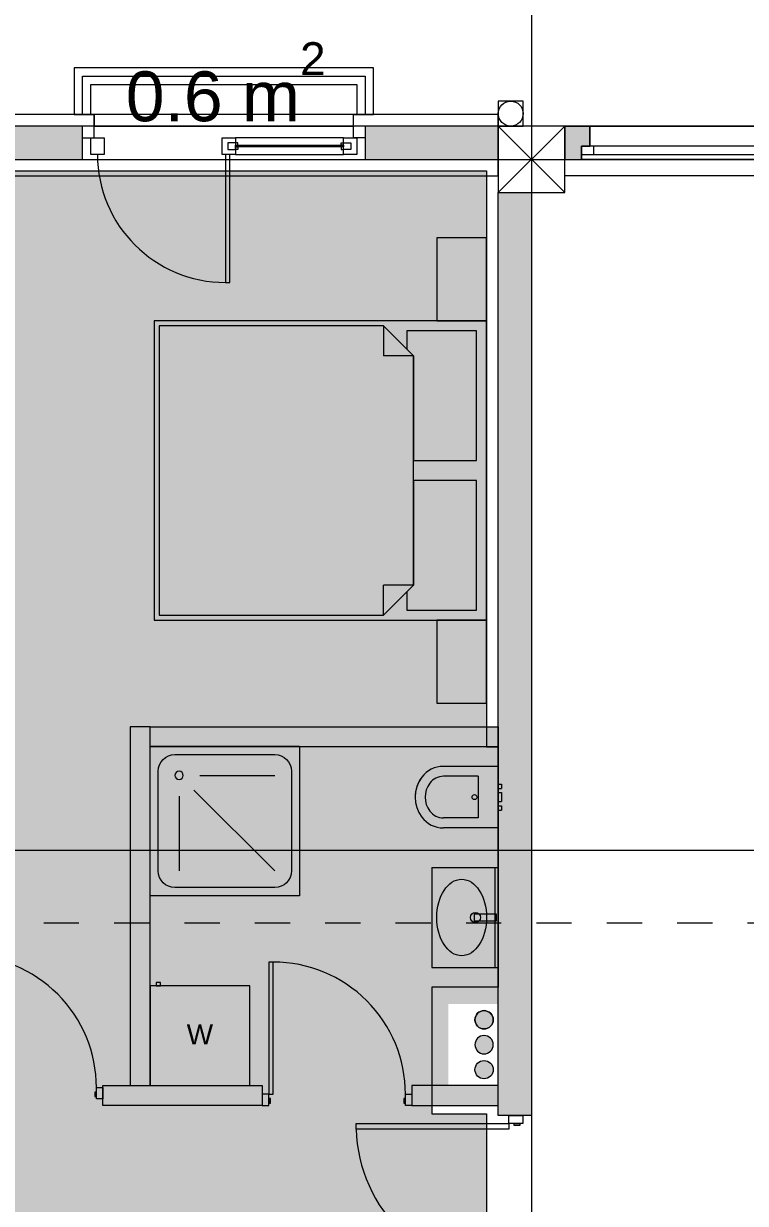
# Model space of a CAD drawing. Header units: millimetres. Extents: x 475159934 to 476245151, y 4620917055 to 4621447368.
# Drawn here: x 475280070 to 475284411, y 4621103737 to 4621110833 of the extents above; entities that cross this region are included whole.
import ezdxf
from ezdxf.enums import TextEntityAlignment as Align

# ---------------------------------------------------------------- set-up
doc = ezdxf.new("R2010")
doc.units = ezdxf.units.MM
doc.header["$MEASUREMENT"] = 0
doc.linetypes.add('Dashed', pattern=[423.333333, 211.666667, -211.666667])
for name, color, linetype, lineweight in [('2D Drafting - General_Pen_No__1_Pen_No__7', 7, 'Continuous', 0), ('2D Drafting - General_Pen_No__1_Pen_No__7_Pen_No__7', 7, 'Continuous', 0), ('2D Drafting - General_Pen_No__250_Pen_No__7_Pen_No__154', 154, 'Continuous', 0), ('2D Drafting - General_Pen_No__250_Pen_No__7_Pen_No__250', 7, 'Continuous', 0), ('2D Drafting - General_Pen_No__250_Pen_No__7_Pen_No__7', 7, 'Continuous', 0), ('2D Drafting - General_Pen_No__7_Pen_No__250', 7, 'Continuous', 0), ('2D Drafting - General_Pen_No__7_Pen_No__7_Pen_No__7', 7, 'Continuous', 0), ('Doors_Pen_No__7_Pen_No__7_Pen_No__7', 7, 'Continuous', 0), ('G-Anno-Nplt_Pen_No__151', 151, 'Continuous', 0), ('G-Anno-Nplt_Pen_No__4', 7, 'Continuous', 0), ('G-Anno-Nplt_Pen_No__7', 7, 'Continuous', 0), ('gegmebi_Pen_No__7_Pen_No__7', 7, 'Continuous', 0), ('kar-panjara_Pen_No__7_Pen_No__7_Pen_No__7', 7, 'Continuous', 0), ('New_2D Drafting - General_Pen_No__2_Pen_No__250', 7, 'Continuous', 0), ('New_Interior - Furniture _Pen_No__86', 86, 'Continuous', 0), ('New_reg_nak_Pen_No__7', 7, 'Continuous', 0), ('New_shenobebi_Pen_No__1', 1, 'Continuous', 0), ('New_shenobebi_Pen_No__7', 7, 'Continuous', 0), ('New_Structural - Bearing_Pen_No__250', 7, 'Continuous', 0), ('shaxtebi da milebi_Pen_No__1_Pen_No__1_Pen_No__1', 1, 'Continuous', 0), ('shaxtebi da milebi_Pen_No__5_Pen_No__5_Pen_No__5', 5, 'Continuous', 0), ('zoma_Pen_No__142', 142, 'Continuous', 0), ('zoma_Pen_No__5_Pen_No__5', 5, 'Continuous', 0)]:
    doc.layers.add(name, color=color, linetype=linetype, lineweight=lineweight)
for name, color, linetype in [('New_Interior - Furniture', 7, 'Continuous'), ('New_R03_Nakveti', 7, 'Continuous'), ('zoma', 7, 'Continuous')]:
    doc.layers.add(name, color=color, linetype=linetype)
for name, color, linetype, lineweight, true_color in [('New_Interior - Furniture _Pen_No__252', 7, 'Continuous', 0, 0x666666), ('New_R03_Nakveti_Pen_No__252', 7, 'Continuous', 0, 0x666666), ('shaxtebi da milebi_Pen_No__1_Pen_No__1_Pen_No__252', 7, 'Continuous', 0, 0x666666)]:
    doc.layers.add(name, color=color, linetype=linetype, lineweight=lineweight, true_color=true_color)
doc.styles.add('GENERATED_STYLE_1', font='arial.ttf')
doc.styles.add('GENERATED_STYLE_3', font='arial.ttf')
doc.dimstyles.new('GENERATED_STYLE__27', dxfattribs={"dimtxt": 0.18, "dimasz": 364.8, "dimexe": 0.18, "dimexo": 0.0625, "dimgap": 0, "dimtad": 0, "dimtih": 1, "dimtoh": 1, "dimdec": 4, "dimzin": 0, "dimdsep": 46, "dimcen": 0.09, "dimadec": 0, "dimazin": 0, "dimtfac": 1, "dimtdec": 4, "dimtmove": 0, "dimatfit": 3, "dimldrblk": 'ARROWHEAD_11', "dimfxl": 1, "dimtolj": 1, "dimtzin": 0, "dimarcsym": 0})
doc.dimstyles.new('GENERATED_STYLE__3', dxfattribs={"dimtxt": 200, "dimasz": 64.421331, "dimexe": 0.18, "dimexo": 3, "dimgap": 0, "dimtad": 1, "dimtih": 1, "dimtoh": 1, "dimlfac": 0.001, "dimzin": 0, "dimdsep": 46, "dimtxsty": 'GENERATED_STYLE_3', "dimblk": 'ARROWHEAD_2', "dimblk1": 'ARROWHEAD_2', "dimblk2": 'ARROWHEAD_2', "dimcen": 0.09, "dimclrd": 142, "dimclre": 142, "dimclrt": 142, "dimadec": 0, "dimazin": 0, "dimtfac": 1, "dimtdec": 4, "dimtmove": 0, "dimatfit": 3, "dimfxl": 1, "dimtolj": 1, "dimtzin": 0, "dimarcsym": 0})
doc.dimstyles.new('GENERATED_STYLE__6', dxfattribs={"dimtxt": 200, "dimasz": 64.421331, "dimexe": 0.18, "dimexo": 3, "dimgap": 0, "dimtad": 1, "dimlfac": 0.001, "dimzin": 0, "dimdsep": 46, "dimtxsty": 'GENERATED_STYLE_3', "dimblk": 'ARROWHEAD_2', "dimblk1": 'ARROWHEAD_2', "dimblk2": 'ARROWHEAD_2', "dimcen": 0.09, "dimclrd": 142, "dimclre": 142, "dimclrt": 142, "dimadec": 0, "dimazin": 0, "dimtfac": 1, "dimtdec": 4, "dimtmove": 0, "dimatfit": 3, "dimfxl": 1, "dimtolj": 1, "dimtzin": 0, "dimarcsym": 0})

# ---------------------------------------------------------------- blocks, each defined once
blk = doc.blocks.new('Bed Layout 23_2')
at = {"layer": 'New_R03_Nakveti_Pen_No__252', "color": 251, "linetype": 'Continuous', "lineweight": 0, "true_color": 0x666666}
for p, q in [((-900, 0), (-1399.9, 0)), ((-1399.9, 0), (-1399.9, -300)), ((-900, -300), (-900, 0)), ((900, 0), (-900, 0)), ((-900, 0), (-900, -2000)), ((1399.9, 0), (900, 0)), ((900, 0), (900, -300)), ((900, -2000), (900, 0)), ((1399.9, -300), (1399.9, 0)), ((-1399.9, -300), (-900, -300)), ((900, -300), (1399.9, -300)), ((-690, -440), (-870, -620)), ((0, -440), (-690, -440)), ((-690, -440), (-690, -620)), ((690, -440), (0, -440)), ((870, -620), (690, -440)), ((690, -440), (690, -620)), ((-870, -620), (-870, -1970)), ((-870, -620), (-690, -620)), ((870, -620), (690, -620)), ((870, -1970), (870, -620)), ((-870, -1970), (0, -1970)), ((0, -1970), (870, -1970)), ((-900, -2000), (900, -2000))]:
    blk.add_line(p, q, dxfattribs=at)
at = {"layer": 'New_R03_Nakveti_Pen_No__252', "color": 251, "linetype": 'Continuous', "lineweight": 0, "true_color": 0x666666, "flags": 128}
for points in [[(-60, -440), (-60, -60), (-840, -60), (-840, -480), (-730, -480), (-690, -440)], [(690, -440), (730, -480), (840, -480), (840, -60), (60, -60), (60, -440)]]:
    blk.add_lwpolyline(points, close=True, dxfattribs=at)
blk = doc.blocks.new('Shower Tray 26_3')
at = {"layer": 'New_Interior - Furniture _Pen_No__252', "color": 251, "linetype": 'Continuous', "lineweight": 0, "true_color": 0x666666}
for p, q in [((750, 850), (150, 850)), ((50, 750), (50, 150)), ((175, 300), (175, 750)), ((263.4, 263.4), (750, 750)), ((850, 150), (850, 750)), ((300, 175), (750, 175)), ((150, 50), (750, 50))]:
    blk.add_line(p, q, dxfattribs=at)
at = {"layer": 'New_Interior - Furniture _Pen_No__252', "color": 251, "linetype": 'Continuous', "lineweight": 0, "true_color": 0x666666, "flags": 128}
blk.add_lwpolyline([(900, 0), (900, 900), (0, 900), (0, 0)], close=True, dxfattribs=at)
at = {"layer": 'New_Interior - Furniture _Pen_No__252', "color": 251, "linetype": 'Continuous', "lineweight": 0, "true_color": 0x666666}
blk.add_circle((175, 175), 25, dxfattribs=at)
for centre, start, end in [((150, 750), 90, 180), ((750, 750), 0, 90), ((150, 150), 180, 270), ((750, 150), 270, 0)]:
    blk.add_arc(centre, 100, start, end, dxfattribs=at)
blk = doc.blocks.new('Bidet 26')
at = {"layer": 'New_Interior - Furniture _Pen_No__252', "color": 251, "linetype": 'Continuous', "lineweight": 0, "true_color": 0x666666}
for p, q in [((185, 0), (-185, 0)), ((-78.5, 20), (-74.5, 20)), ((-78.5, 0), (-78.5, 20)), ((-74.5, 20), (-65, 20)), ((-65, 20), (-55.5, 20)), ((-55.5, 20), (-51.5, 20)), ((-51.5, 0), (-51.5, 20)), ((-27, 20), (-19.1, 20)), ((-27, 0), (-27, 20)), ((-19.1, 20), (0, 20)), ((0, 20), (19.1, 20)), ((0, 0), (19.1, 0)), ((19.1, 20), (27, 20)), ((19.1, 0), (27, 0)), ((27, 0), (27, 20)), ((51.5, 20), (55.5, 20)), ((51.5, 0), (51.5, 20)), ((51.5, 0), (55.5, 0)), ((55.5, 20), (65, 20)), ((55.5, 0), (65, 0)), ((65, 20), (74.5, 20)), ((65, 0), (74.5, 0)), ((74.5, 20), (78.5, 20)), ((74.5, 0), (78.5, 0)), ((78.5, 0), (78.5, 20)), ((185, 0), (185, -330)), ((-185, 0), (-185, -330)), ((-78.5, 0), (-74.5, 0)), ((-74.5, 0), (-65, 0)), ((-65, 0), (-55.5, 0)), ((-55.5, 0), (-51.5, 0)), ((-27, 0), (-19.1, 0)), ((-19.1, 0), (0, 0)), ((-125, -120), (-125, -330)), ((-125, -120), (125, -120)), ((125, -120), (125, -330))]:
    blk.add_line(p, q, dxfattribs=at)
blk.add_circle((0, -142.5), 15, dxfattribs=at)
for centre, radius, start, end in [((-22.5, -330), 162.5, 180, 233.1301), ((-22.5, -330), 162.5, 180, 233.1301), ((-22.5, -330), 102.5, 180, 233.1301), ((22.5, -330), 102.5, 306.8699, 0), ((22.5, -330), 162.5, 306.8699, 0), ((0, -300), 140, 233.1301, 306.8699), ((0, -300), 200, 233.1301, 306.8699), ((0, -300), 200, 233.1301, 270)]:
    blk.add_arc(centre, radius, start, end, dxfattribs=at)
blk = doc.blocks.new('Multi-Basin Counter 26')
at = {"layer": 'New_Interior - Furniture _Pen_No__252', "color": 251, "linetype": 'Continuous', "lineweight": 0, "true_color": 0x666666}
for p, q in [((-300, 0), (300, 0)), ((-300, -400), (-300, 0)), ((300, -400), (300, 0)), ((-300, -20), (300, -20)), ((-300, -400), (300, -400))]:
    blk.add_line(p, q, dxfattribs=at)
at = {"layer": 'New_Interior - Furniture _Pen_No__252', "color": 251, "linetype": 'Continuous', "lineweight": 0, "true_color": 0x666666, "flags": 128}
blk.add_lwpolyline([(-20, -145), (20, -145), (20, -10), (-20, -10)], close=True, dxfattribs=at)
at = {"layer": 'New_Interior - Furniture _Pen_No__252', "color": 251, "linetype": 'Continuous', "lineweight": 0, "true_color": 0x666666}
blk.add_circle((0, -137.1895), 30, dxfattribs=at)
blk.add_ellipse((0, -220), major_axis=(230, 0), ratio=0.652173913, dxfattribs=at)
blk = doc.blocks.new('Washer 26')
at = {"layer": 'New_Interior - Furniture _Pen_No__252', "color": 251, "linetype": 'Continuous', "lineweight": 0, "true_color": 0x666666, "flags": 128}
for points in [[(-300, 0), (-300, -600), (300, -600), (300, 0)], [(-263.5, 0), (-236.5, 0), (-236.5, 20), (-263.5, 20)], [(-263.5, 0), (-236.5, 0), (-236.5, 20), (-263.5, 20)]]:
    blk.add_lwpolyline(points, close=True, dxfattribs=at)
at = {"layer": 'New_Interior - Furniture _Pen_No__86', "color": 86, "lineweight": 0, "style": 'GENERATED_STYLE_3'}
blk.add_attdef('stDisplayText', text='', height=120, dxfattribs=at).set_placement((0, -293.1), align=Align.MIDDLE_CENTER)
blk = doc.blocks.new('*D812', base_point=(475826095.8, 4621095193.2))
at = {"layer": 'zoma_Pen_No__142', "color": 142, "linetype": 'Continuous', "lineweight": 0, "transparency": 16777216}
for p, q in [((475276424.3, 4621088891), (475276424.3, 4621089018.1)), ((475282924.3, 4621088891), (475282924.3, 4621089018.1)), ((475276448.8, 4621088996.9), (475276399.9, 4621088912.2)), ((475276424.3, 4621088954.5), (475282924.3, 4621088954.5)), ((475282948.8, 4621088996.9), (475282899.9, 4621088912.2))]:
    blk.add_line(p, q, dxfattribs=at)
at = {"layer": 'zoma_Pen_No__142', "color": 142, "lineweight": 0, "transparency": 16777216, "char_height": 200, "attachment_point": 7, "style": 'GENERATED_STYLE_3'}
for s, insert in [('\\A1;{\\pql;\\fArial|b0|i0|c204|p0;\\W1.000000;0.40}', (475276448.8, 4621088994.5)), ('\\A1;{\\pql;\\fArial|b0|i0|c204|p0;\\W1.000000;6.50}', (475279407.4, 4621088994.5)), ('\\A1;{\\pql;\\fArial|b0|i0|c204|p0;\\W1.000000;0.40}', (475282366, 4621088994.5))]:
    blk.add_mtext(s, dxfattribs=dict(at, insert=insert))
blk = doc.blocks.new('ARROWHEAD_2')
at = {"color": 0, "linetype": 'Continuous', "lineweight": 0}
for p, q in [((0, 0), (-1, 0)), ((-0.38, -0.66), (0.38, 0.66))]:
    blk.add_line(p, q, dxfattribs=at)
blk = doc.blocks.new('*D813', base_point=(475826095.8, 4621095193.2))
at = {"layer": 'zoma_Pen_No__142', "color": 142, "linetype": 'Continuous', "lineweight": 0, "transparency": 16777216}
for p, q in [((475282924.3, 4621088891), (475282924.3, 4621089018.1)), ((475283324.3, 4621088891), (475283324.3, 4621089018.1)), ((475282948.8, 4621088996.9), (475282899.9, 4621088912.2)), ((475282924.3, 4621088954.5), (475283324.3, 4621088954.5)), ((475283348.8, 4621088996.9), (475283299.9, 4621088912.2))]:
    blk.add_line(p, q, dxfattribs=at)
blk = doc.blocks.new('*D814', base_point=(475826095.8, 4621095193.2))
at = {"layer": 'zoma_Pen_No__142', "color": 142, "linetype": 'Continuous', "lineweight": 0, "transparency": 16777216}
for p, q in [((475283324.3, 4621088891), (475283324.3, 4621089018.1)), ((475289824.3, 4621088891), (475289824.3, 4621089018.1)), ((475283348.8, 4621088996.9), (475283299.9, 4621088912.2)), ((475283324.3, 4621088954.5), (475289824.3, 4621088954.5)), ((475289848.8, 4621088996.9), (475289799.9, 4621088912.2))]:
    blk.add_line(p, q, dxfattribs=at)
at = {"layer": 'zoma_Pen_No__142', "color": 142, "lineweight": 0, "transparency": 16777216, "char_height": 200, "attachment_point": 7, "style": 'GENERATED_STYLE_3'}
for s, insert in [('\\A1;{\\pql;\\fArial|b0|i0|c204|p0;\\W1.000000;6.50}', (475286307.4, 4621088994.5)), ('\\A1;{\\pql;\\fArial|b0|i0|c204|p0;\\W1.000000;0.40}', (475289266, 4621088994.5))]:
    blk.add_mtext(s, dxfattribs=dict(at, insert=insert))
blk = doc.blocks.new('*D835', base_point=(475826095.8, 4621095193.2))
at = {"layer": 'zoma_Pen_No__142', "color": 142, "linetype": 'Continuous', "lineweight": 0, "transparency": 16777216}
for p, q in [((475276443.8, 4621112421.6), (475276394.9, 4621112336.8)), ((475276419.4, 4621112315.7), (475276419.4, 4621112442.8)), ((475282943.8, 4621112421.6), (475282894.9, 4621112336.8)), ((475282919.4, 4621112315.7), (475282919.4, 4621112442.8)), ((475276419.4, 4621112379.2), (475282919.4, 4621112379.2))]:
    blk.add_line(p, q, dxfattribs=at)
at = {"layer": 'zoma_Pen_No__142', "color": 142, "lineweight": 0, "transparency": 16777216, "char_height": 200, "attachment_point": 7, "style": 'GENERATED_STYLE_3'}
for s, insert in [('\\A1;{\\pql;\\fArial|b0|i0|c204|p0;\\W1.000000;0.40}', (475276443.9, 4621112419.2)), ('\\A1;{\\pql;\\fArial|b0|i0|c204|p0;\\W1.000000;6.50}', (475279402.4, 4621112419.2)), ('\\A1;{\\pql;\\fArial|b0|i0|c204|p0;\\W1.000000;0.40}', (475282361, 4621112419.2))]:
    blk.add_mtext(s, dxfattribs=dict(at, insert=insert))
blk = doc.blocks.new('*D836', base_point=(475826095.8, 4621095193.2))
at = {"layer": 'zoma_Pen_No__142', "color": 142, "linetype": 'Continuous', "lineweight": 0, "transparency": 16777216}
for p, q in [((475282943.8, 4621112421.6), (475282894.9, 4621112336.8)), ((475282919.4, 4621112315.7), (475282919.4, 4621112442.8)), ((475283343.8, 4621112421.6), (475283294.9, 4621112336.8)), ((475283319.4, 4621112315.7), (475283319.4, 4621112442.8)), ((475282919.4, 4621112379.2), (475283319.4, 4621112379.2))]:
    blk.add_line(p, q, dxfattribs=at)
blk = doc.blocks.new('*D837', base_point=(475826095.8, 4621095193.2))
at = {"layer": 'zoma_Pen_No__142', "color": 142, "linetype": 'Continuous', "lineweight": 0, "transparency": 16777216}
for p, q in [((475283343.8, 4621112421.6), (475283294.9, 4621112336.8)), ((475283319.4, 4621112315.7), (475283319.4, 4621112442.8)), ((475289843.8, 4621112421.6), (475289794.9, 4621112336.8)), ((475289819.4, 4621112315.7), (475289819.4, 4621112442.8)), ((475283319.4, 4621112379.2), (475289819.4, 4621112379.2))]:
    blk.add_line(p, q, dxfattribs=at)
at = {"layer": 'zoma_Pen_No__142', "color": 142, "lineweight": 0, "transparency": 16777216, "char_height": 200, "attachment_point": 7, "style": 'GENERATED_STYLE_3'}
for s, insert in [('\\A1;{\\pql;\\fArial|b0|i0|c204|p0;\\W1.000000;6.50}', (475286302.4, 4621112419.2)), ('\\A1;{\\pql;\\fArial|b0|i0|c204|p0;\\W1.000000;0.40}', (475289261, 4621112419.2))]:
    blk.add_mtext(s, dxfattribs=dict(at, insert=insert))
blk = doc.blocks.new('*D934', base_point=(475826095.8, 4621095193.2))
at = {"layer": 'zoma_Pen_No__142', "color": 142, "linetype": 'Continuous', "lineweight": 0, "transparency": 16777216}
for p, q in [((475300041.8, 4621110192), (475299957, 4621110240.9)), ((475299999.4, 4621110216.4), (475299999.4, 4621110257.9)), ((475300063, 4621110216.4), (475299935.8, 4621110216.4)), ((475299999.4, 4621090861.8), (475299999.4, 4621110216.4)), ((475300063, 4621090861.8), (475299935.8, 4621090861.8)), ((475299957, 4621090886.3), (475300041.8, 4621090837.3)), ((475299999.4, 4621090820.3), (475299999.4, 4621090861.8))]:
    blk.add_line(p, q, dxfattribs=at)
at = {"layer": 'zoma_Pen_No__142', "color": 142, "lineweight": 0, "transparency": 16777216, "insert": (475299959.4, 4621100195.9), "char_height": 200, "attachment_point": 7, "rotation": 90, "style": 'GENERATED_STYLE_3'}
blk.add_mtext('\\A1;{\\pql;\\fArial|b0|i0|c204|p0;\\W1.000000;19.35}', dxfattribs=at)
blk = doc.blocks.new('*D948', base_point=(475826095.8, 4621095193.2))
at = {"layer": 'zoma_Pen_No__142', "color": 142, "linetype": 'Continuous', "lineweight": 0, "transparency": 16777216}
for p, q in [((475299261.2, 4621110192), (475299176.4, 4621110240.9)), ((475299218.8, 4621110216.4), (475299218.8, 4621110257.9)), ((475299282.4, 4621110216.4), (475299155.2, 4621110216.4)), ((475299218.8, 4621109816.4), (475299218.8, 4621110216.4)), ((475299282.4, 4621109816.4), (475299155.2, 4621109816.4)), ((475299176.4, 4621109840.9), (475299261.2, 4621109792))]:
    blk.add_line(p, q, dxfattribs=at)
blk = doc.blocks.new('ARROWHEAD_11')
at = {"color": 0, "linetype": 'Continuous', "lineweight": 0}
blk.add_line((0, 0), (-1, 0), dxfattribs=at)
at = {"color": 0, "linetype": 'Continuous', "lineweight": 0, "const_width": 0.25, "flags": 128}
blk.add_lwpolyline([(-0.125, 0, 1), (0.125, 0, 1)], format="xyb", close=True, dxfattribs=at)

msp = doc.modelspace()

# ---------------------------------------------------------------- hatches: boundary and pattern name
at = {"layer": '2D Drafting - General_Pen_No__250_Pen_No__7_Pen_No__154', "linetype": 'Continuous', "lineweight": 0}
msp.add_hatch(color=154, dxfattribs=at).paths.add_polyline_path([(475283324.343, 4621110216.431), (475283324.343, 4621110016.431), (475283424.343, 4621110016.431), (475283424.343, 4621110096.315), (475283474.345, 4621110096.315), (475283474.345, 4621110216.431), (475283424.343, 4621110216.431)])
at = {"layer": '2D Drafting - General_Pen_No__250_Pen_No__7_Pen_No__7', "linetype": 'Continuous', "lineweight": 0}
for points in [[(475279524.689, 4621110016.389), (475280424.306, 4621110016.389), (475280424.306, 4621110216.424), (475279524.689, 4621110216.431)], [(475282124.524, 4621110016.431), (475282924.343, 4621110016.431), (475282924.343, 4621110216.431), (475282124.524, 4621110216.431)], [(475283124.343, 4621109816.431), (475283124.343, 4621104266.388), (475282924.343, 4621104266.388), (475282924.343, 4621109816.431)], [(475280710.058, 4621106604.077), (475280710.002, 4621104446.451), (475280830.002, 4621104446.448), (475280830.058, 4621106604.074)], [(475280830.058, 4621106604.068), (475282924.343, 4621106604.068), (475282924.343, 4621106484.068), (475280830.058, 4621106484.068)], [(475282924.343, 4621105036.764), (475282524.343, 4621105036.764), (475282524.343, 4621104346.746), (475282924.343, 4621104346.746), (475282924.343, 4621104446.392), (475282624.343, 4621104446.392), (475282624.343, 4621104936.411), (475282924.343, 4621104936.411)], [(475280547.266, 4621104446.402), (475281505.532, 4621104446.402), (475281505.532, 4621104326.402), (475280547.266, 4621104326.402)], [(475282405.535, 4621104446.407), (475282405.532, 4621104326.407), (475282924.361, 4621104326.394), (475282924.361, 4621104446.394)]]:
    msp.add_hatch(color=7, dxfattribs=at).paths.add_polyline_path(points)
at = {"layer": 'G-Anno-Nplt_Pen_No__151', "linetype": 'Continuous', "lineweight": 0, "true_color": 0x1f2f3f}
msp.add_hatch(color=169, dxfattribs=at).paths.add_polyline_path([(475276294.342, 4621097286.432), (475276294.342, 4621101756.237), (475276694.343, 4621101756.237), (475276694.343, 4621103626.619), (475276294.343, 4621103626.619), (475276294.343, 4621108846.432), (475279794.525, 4621108846.432), (475279794.525, 4621109946.432), (475282854.343, 4621109946.432), (475282854.343, 4621109746.432), (475282854.343, 4621106484.069), (475282924.343, 4621106484.069), (475282924.343, 4621105036.764), (475282524.376, 4621105036.764), (475282524.376, 4621104276.389), (475282854.343, 4621104276.389), (475282854.343, 4621102686.432), (475280153.918, 4621102686.432), (475280153.918, 4621097286.432)])
at = {"layer": 'shaxtebi da milebi_Pen_No__1_Pen_No__1_Pen_No__1', "linetype": 'Continuous', "lineweight": 0}
msp.add_hatch(color=1, dxfattribs=at).paths.add_polyline_path([(475282839.343, 4621104596.392, 1), (475282839.343, 4621104486.392, 1)])
at = {"layer": 'shaxtebi da milebi_Pen_No__1_Pen_No__1_Pen_No__252', "linetype": 'Continuous', "lineweight": 0, "true_color": 0x666666}
for points in [[(475282839.343, 4621104896.392, 1), (475282839.343, 4621104786.392, 1)], [(475282839.362, 4621104746.392, 1), (475282839.362, 4621104636.392, 1)]]:
    msp.add_hatch(color=251, dxfattribs=at).paths.add_polyline_path(points)
at = {"layer": 'shaxtebi da milebi_Pen_No__5_Pen_No__5_Pen_No__5', "linetype": 'Continuous', "lineweight": 0}
msp.add_hatch(color=5, dxfattribs=at).paths.add_polyline_path([(475282839.343, 4621104746.392, 1), (475282839.343, 4621104636.392, 1)])

# ---------------------------------------------------------------- linework, layer by layer
at = {"layer": '2D Drafting - General_Pen_No__1_Pen_No__7', "color": 7, "linetype": 'Continuous', "lineweight": 0}
for p, q in [((475283324.343, 4621109816.431), (475282924.343, 4621110216.431)), ((475282924.343, 4621109816.431), (475283324.343, 4621110216.431))]:
    msp.add_line(p, q, dxfattribs=at)
at = {"layer": '2D Drafting - General_Pen_No__1_Pen_No__7', "color": 7, "linetype": 'Continuous', "lineweight": 0, "flags": 128}
for points in [[(475276424.343, 4621109916.431), (475282924.343, 4621109916.431), (475282924.343, 4621110216.431), (475276424.343, 4621110216.431)], [(475282924.343, 4621109816.431), (475283324.343, 4621109816.431), (475283324.343, 4621110216.431), (475282924.343, 4621110216.431)], [(475289824.343, 4621109916.431), (475283324.343, 4621109916.431), (475283324.343, 4621110216.431), (475289824.343, 4621110216.431)]]:
    msp.add_lwpolyline(points, close=True, dxfattribs=at)
at = {"layer": '2D Drafting - General_Pen_No__1_Pen_No__7', "color": 7, "linetype": 'Continuous', "lineweight": 0}
msp.add_circle((475282999.343, 4621110291.431), 75, dxfattribs=at)
at = {"layer": '2D Drafting - General_Pen_No__1_Pen_No__7_Pen_No__7', "color": 7, "linetype": 'Continuous', "lineweight": 0}
msp.add_arc((475282962.591, 4621104208.666), 893.239, 181.603806, 271.603806, dxfattribs=at)
at = {"layer": '2D Drafting - General_Pen_No__250_Pen_No__7_Pen_No__250', "color": 7, "linetype": 'Continuous', "lineweight": 0, "flags": 128}
for points in [[(475283124.343, 4621109816.431), (475283124.343, 4621104266.388), (475282924.343, 4621104266.388), (475282924.343, 4621109816.431)], [(475280710.058, 4621106604.077), (475280710.002, 4621104446.451), (475280830.002, 4621104446.448), (475280830.058, 4621106604.074)], [(475280830.058, 4621106604.068), (475282924.343, 4621106604.068), (475282924.343, 4621106484.068), (475280830.058, 4621106484.068)], [(475280547.266, 4621104446.402), (475281505.532, 4621104446.402), (475281505.532, 4621104326.402), (475280547.266, 4621104326.402)], [(475282405.535, 4621104446.407), (475282405.532, 4621104326.407), (475282924.361, 4621104326.394), (475282924.361, 4621104446.394)]]:
    msp.add_lwpolyline(points, close=True, dxfattribs=at)
at = {"layer": '2D Drafting - General_Pen_No__250_Pen_No__7_Pen_No__7', "color": 7, "linetype": 'Continuous', "lineweight": 0, "flags": 128}
for points in [[(475279524.689, 4621110016.389), (475280424.306, 4621110016.389), (475280424.306, 4621110216.424), (475279524.689, 4621110216.431)], [(475282124.524, 4621110016.431), (475282924.343, 4621110016.431), (475282924.343, 4621110216.431), (475282124.524, 4621110216.431)], [(475283324.343, 4621110216.431), (475283324.343, 4621110016.431), (475283424.343, 4621110016.431), (475283424.343, 4621110096.315), (475283474.345, 4621110096.315), (475283474.345, 4621110216.431), (475283424.343, 4621110216.431)]]:
    msp.add_lwpolyline(points, close=True, dxfattribs=at)
at = {"layer": '2D Drafting - General_Pen_No__7_Pen_No__250', "color": 7, "linetype": 'Continuous', "lineweight": 0, "flags": 128}
for points in [[(475280424.306, 4621110146.338), (475280494.321, 4621110146.338), (475280494.322, 4621110286.6)], [(475282124.307, 4621110146.39), (475282054.292, 4621110146.389), (475282054.291, 4621110286.651)]]:
    msp.add_lwpolyline(points, dxfattribs=at)
at = {"layer": '2D Drafting - General_Pen_No__7_Pen_No__7_Pen_No__7', "color": 7, "linetype": 'Continuous', "lineweight": 0, "flags": 128}
msp.add_lwpolyline([(475281993.818, 4621110146.213), (475281343.818, 4621110146.184), (475281343.822, 4621110046.245), (475281993.822, 4621110046.274)], close=True, dxfattribs=at)
at = {"layer": '2D Drafting - General_Pen_No__7_Pen_No__7_Pen_No__7', "color": 7, "linetype": 'Continuous', "lineweight": 0}
for centre, radius, start, end in [((475281284.133, 4621110046.232), 770.311, 180.005711, 270.0025313), ((475279713.444, 4621104433.605), 794.311, 359.9998025, 90.001484), ((475281571.71, 4621104394.164), 794.311, 359.9983173, 90)]:
    msp.add_arc(centre, radius, start, end, dxfattribs=at)
at = {"layer": 'Doors_Pen_No__7_Pen_No__7_Pen_No__7', "color": 7, "linetype": 'Continuous', "lineweight": 0, "flags": 128}
for points in [[(475281310.8, 4621110046.233), (475281284.133, 4621110046.232), (475281284.167, 4621109275.921), (475281310.834, 4621109275.922)], [(475281545.043, 4621104394.164), (475281571.71, 4621104394.164), (475281571.71, 4621105188.475), (475281545.043, 4621105188.475)], [(475280498.868, 4621104380.269), (475280507.757, 4621104380.269), (475280507.756, 4621104406.936), (475280498.867, 4621104406.936)], [(475280547.268, 4621104365.87), (475280507.757, 4621104365.869), (475280507.755, 4621104433.602), (475280547.266, 4621104433.604)], [(475281505.532, 4621104326.43), (475281545.043, 4621104326.43), (475281545.043, 4621104394.164), (475281505.532, 4621104394.164)], [(475281545.043, 4621104340.83), (475281553.932, 4621104340.83), (475281553.932, 4621104367.497), (475281545.043, 4621104367.497)], [(475282357.132, 4621104340.807), (475282366.021, 4621104340.807), (475282366.021, 4621104367.474), (475282357.132, 4621104367.474)], [(475282405.532, 4621104326.407), (475282366.021, 4621104326.407), (475282366.021, 4621104394.14), (475282405.532, 4621104394.14)], [(475283072.257, 4621104266.388), (475283072.257, 4621104217), (475282987.591, 4621104217), (475282987.591, 4621104266.388)], [(475282987.591, 4621104217), (475282987.591, 4621104183.666), (475282069.702, 4621104183.666), (475282069.702, 4621104217)], [(475283054.257, 4621104217), (475283054.257, 4621104205.888), (475283020.924, 4621104205.888), (475283020.924, 4621104217)]]:
    msp.add_lwpolyline(points, close=True, dxfattribs=at)
at = {"layer": 'G-Anno-Nplt_Pen_No__4', "color": 7, "linetype": 'Continuous', "lineweight": 0, "flags": 128}
for points in [[(475282174.307, 4621110566.388), (475280374.306, 4621110566.388), (475280374.307, 4621110286.376), (475280494.315, 4621110286.376), (475280494.315, 4621110216.597), (475282054.293, 4621110216.611), (475282054.293, 4621110286.376), (475282174.307, 4621110286.376)], [(475276294.342, 4621097286.432), (475276294.342, 4621101756.237), (475276694.343, 4621101756.237), (475276694.343, 4621103626.619), (475276294.343, 4621103626.619), (475276294.343, 4621108846.432), (475279794.525, 4621108846.432), (475279794.525, 4621109946.432), (475282854.343, 4621109946.432), (475282854.343, 4621109746.432), (475282854.343, 4621106484.069), (475282924.343, 4621106484.069), (475282924.343, 4621105036.764), (475282524.376, 4621105036.764), (475282524.376, 4621104276.389), (475282854.343, 4621104276.389), (475282854.343, 4621102686.432), (475280153.918, 4621102686.432), (475280153.918, 4621097286.432)]]:
    msp.add_lwpolyline(points, close=True, dxfattribs=at)
at = {"layer": 'gegmebi_Pen_No__7_Pen_No__7', "color": 7, "linetype": 'Continuous', "lineweight": 0}
for p, q in [((475283074.343, 4621110366.431), (475282924.343, 4621110366.431)), ((475282924.343, 4621110366.431), (475282924.343, 4621110216.431)), ((475283074.343, 4621110216.431), (475283074.343, 4621110366.431)), ((475282924.343, 4621110216.431), (475283074.343, 4621110216.431))]:
    msp.add_line(p, q, dxfattribs=at)
at = {"layer": 'kar-panjara_Pen_No__7_Pen_No__7_Pen_No__7', "color": 7, "linetype": 'Continuous', "lineweight": 0, "flags": 128}
for points in [[(475280473.818, 4621110146.164), (475280553.818, 4621110146.167), (475280553.822, 4621110046.167), (475280473.822, 4621110046.164)], [(475281263.818, 4621110146.241), (475281343.818, 4621110146.245), (475281343.822, 4621110046.245), (475281263.822, 4621110046.241)], [(475281298.821, 4621110076.243), (475281343.821, 4621110076.245), (475281343.82, 4621110091.245), (475281343.82, 4621110101.245), (475281358.82, 4621110101.246), (475281358.819, 4621110116.246), (475281298.819, 4621110116.243)], [(475281993.82, 4621110091.274), (475281343.82, 4621110091.245), (475281343.82, 4621110101.245), (475281993.82, 4621110101.274)], [(475281358.821, 4621110076.246), (475281343.821, 4621110076.245), (475281343.82, 4621110091.245), (475281358.82, 4621110091.246)], [(475282038.821, 4621110076.276), (475281993.821, 4621110076.274), (475281993.82, 4621110091.274), (475281993.82, 4621110101.274), (475281978.82, 4621110101.273), (475281978.819, 4621110116.273), (475282038.819, 4621110116.276)], [(475281978.821, 4621110076.273), (475281993.821, 4621110076.274), (475281993.82, 4621110091.274), (475281978.82, 4621110091.273)], [(475281993.818, 4621110146.213), (475282073.818, 4621110146.216), (475282073.822, 4621110046.216), (475281993.822, 4621110046.213)]]:
    msp.add_lwpolyline(points, close=True, dxfattribs=at)
at = {"layer": 'New_reg_nak_Pen_No__7', "color": 7, "linetype": 'Continuous', "lineweight": 0, "flags": 128}
msp.add_lwpolyline([(475282924.343, 4621110216.431), (475282924.343, 4621110286.431), (475279524.689, 4621110286.431), (475279524.689, 4621110216.431)], dxfattribs=at)
at = {"layer": 'New_shenobebi_Pen_No__1', "color": 1, "linetype": 'Dashed', "lineweight": 0}
msp.add_lwpolyline([(475301569.026, 4621105421.754), (475255555.776, 4621105421.754), (475255555.776, 4621101267.119), (475228397.958, 4621101267.119)], dxfattribs=at)
at = {"layer": 'New_shenobebi_Pen_No__7', "color": 7, "linetype": 'Continuous', "lineweight": 0}
for p, q in [((475280424.307, 4621110516.388), (475282124.307, 4621110516.388)), ((475280424.307, 4621110286.431), (475280424.307, 4621110516.388)), ((475282124.307, 4621110516.388), (475282124.307, 4621110286.431)), ((475280474.307, 4621110466.388), (475282074.307, 4621110466.388)), ((475280474.307, 4621110286.431), (475280474.307, 4621110466.388)), ((475282074.307, 4621110466.388), (475282074.307, 4621110286.431))]:
    msp.add_line(p, q, dxfattribs=at)
at = {"layer": 'New_Structural - Bearing_Pen_No__250', "color": 7, "linetype": 'Continuous', "lineweight": 0}
for p, q in [((475283474.349, 4621110216.315), (475283474.345, 4621110096.315)), ((475284974.349, 4621110216.269), (475283474.349, 4621110216.315)), ((475283424.345, 4621110096.317), (475283424.344, 4621110046.317)), ((475283424.345, 4621110096.317), (475283424.344, 4621110046.317)), ((475283499.345, 4621110096.314), (475283424.345, 4621110096.317)), ((475283474.345, 4621110096.315), (475283424.345, 4621110096.317)), ((475283474.345, 4621110096.315), (475283424.345, 4621110096.317)), ((475283499.344, 4621110046.314), (475283499.345, 4621110096.314)), ((475284949.345, 4621110096.27), (475283499.345, 4621110096.314)), ((475283424.344, 4621110046.317), (475283424.343, 4621110016.317)), ((475285024.343, 4621110016.267), (475283424.343, 4621110016.317)), ((475283424.344, 4621110046.317), (475283499.344, 4621110046.314)), ((475283499.344, 4621110046.314), (475284949.344, 4621110046.27))]:
    msp.add_line(p, q, dxfattribs=at)
at = {"layer": 'shaxtebi da milebi_Pen_No__1_Pen_No__1_Pen_No__1', "color": 1, "linetype": 'Continuous', "lineweight": 0, "flags": 128}
msp.add_lwpolyline([(475282839.343, 4621104596.392, -1), (475282839.343, 4621104486.392, -1)], format="xyb", close=True, dxfattribs=at)
at = {"layer": 'shaxtebi da milebi_Pen_No__1_Pen_No__1_Pen_No__252', "color": 251, "linetype": 'Continuous', "lineweight": 0, "true_color": 0x666666, "flags": 128}
for points in [[(475282839.343, 4621104896.392, 1), (475282839.343, 4621104786.392, 1)], [(475282839.343, 4621104896.392, -1), (475282839.343, 4621104786.392, -1)], [(475282839.362, 4621104746.392, 1), (475282839.362, 4621104636.392, 1)]]:
    msp.add_lwpolyline(points, format="xyb", close=True, dxfattribs=at)
at = {"layer": 'shaxtebi da milebi_Pen_No__5_Pen_No__5_Pen_No__5', "color": 5, "linetype": 'Continuous', "lineweight": 0, "flags": 128}
msp.add_lwpolyline([(475282839.343, 4621104746.392, 1), (475282839.343, 4621104636.392, 1)], format="xyb", close=True, dxfattribs=at)
at = {"layer": 'zoma_Pen_No__5_Pen_No__5', "color": 5, "linetype": 'Continuous', "lineweight": 0}
for p, q in [((475283124.343, 4621113497.407), (475283124.343, 4621085262.477)), ((475229343.792, 4621110016.425), (475300771.399, 4621110016.425)), ((475229343.792, 4621105861.789), (475300771.399, 4621105861.789))]:
    msp.add_line(p, q, dxfattribs=at)

# ---------------------------------------------------------------- block references
at = {"layer": 'New_Interior - Furniture', "color": 1, "linetype": 'Continuous', "lineweight": 0, "xscale": -1, "zscale": 1000, "rotation": 180}
msp.add_blockref('Shower Tray 26_3', (475280830.031, 4621106486.425), dxfattribs=at)
at = {"layer": 'New_Interior - Furniture', "color": 1, "linetype": 'Continuous', "lineweight": 0, "zscale": 1000, "rotation": 270}
for name, p in [('Bidet 26', (475282924.351, 4621106180.727)), ('Multi-Basin Counter 26', (475282924.325, 4621105456.776))]:
    msp.add_blockref(name, p, dxfattribs=at)
at = {"layer": 'New_Interior - Furniture', "color": 1, "linetype": 'Continuous', "lineweight": 0, "zscale": 1000}
msp.add_blockref('Washer 26', (475281130.017, 4621105046.448), dxfattribs=at).add_auto_attribs({'stDisplayText': 'W'})
at = {"layer": 'New_R03_Nakveti', "color": 7, "linetype": 'Continuous', "lineweight": 0, "zscale": 1000, "rotation": 269.9970273048938}
msp.add_blockref('Bed Layout 23_2', (475282854.415, 4621108145.13), dxfattribs=at)

# ---------------------------------------------------------------- texts
at = {"layer": 'G-Anno-Nplt_Pen_No__7', "color": 7, "lineweight": 0, "insert": (475280684.306, 4621110241.493), "char_height": 300, "attachment_point": 7, "style": 'GENERATED_STYLE_1'}
msp.add_mtext('{\\fArial|b0|i0|c204|p0;0.6 m{\\H0.66x;\\S2^  ;}}', dxfattribs=at)

# ---------------------------------------------------------------- dimensions: what is measured, and where the dimension line sits
at = {"layer": 'zoma', "color": 142, "linetype": 'Continuous', "lineweight": 0}
for base, p1, p2, picture, middle in [((475282919.37, 4621112379.229), (475276419.368, 4621107694.734), (475282919.37, 4621107694.734), '*D835', (475279661.365, 4621112519.229)), ((475289819.368, 4621112379.229), (475283319.368, 4621107694.734), (475289819.368, 4621107694.734), '*D837', (475286561.364, 4621112519.229)), ((475283319.368, 4621112379.229), (475282919.37, 4621107694.734), (475283319.368, 4621107694.734), '*D836', (475282619.949, 4621112519.229)), ((475282924.344, 4621088954.549), (475276424.342, 4621106204.915), (475282924.344, 4621106204.915), '*D812', (475279666.339, 4621089094.549)), ((475283324.342, 4621088954.549), (475282924.344, 4621106204.915), (475283324.342, 4621106204.915), '*D813', (475282624.923, 4621089094.549)), ((475289824.342, 4621088954.549), (475283324.342, 4621106204.915), (475289824.342, 4621106204.915), '*D814', (475286566.338, 4621089094.549))]:
    dim = msp.add_linear_dim(base=base, p1=p1, p2=p2, dimstyle='GENERATED_STYLE__3', dxfattribs=at)
    dim.commit()
    dim.dimension.update_dxf_attribs({"geometry": picture, "text_midpoint": middle, "dimtype": 160})
for base, p1, picture, middle in [((475299999.378, 4621110216.424), (475233707.952, 4621090861.788), '*D934', (475299859.378, 4621100530.933)), ((475299218.793, 4621110216.424), (475297131.911, 4621109816.431), '*D948', (475299078.793, 4621109517.01))]:
    dim = msp.add_linear_dim(base=base, p1=p1, p2=(475255423.458, 4621110216.424), angle=90, dimstyle='GENERATED_STYLE__6', dxfattribs=at)
    dim.commit()
    dim.dimension.update_dxf_attribs({"geometry": picture, "text_midpoint": middle, "dimtype": 160, "text_rotation": 90})

# ---------------------------------------------------------------- leaders
at = {"layer": 'New_2D Drafting - General_Pen_No__2_Pen_No__250', "color": 7, "linetype": 'Continuous', "lineweight": 0, "annotation_type": 0, "has_hookline": 1, "hookline_direction": 0, "text_width": 1944.787}
msp.add_leader([(475278867.812, 4621107556.348), (475278867.812, 4621114138.674), (475279867.812, 4621114089.611)], dimstyle='GENERATED_STYLE__27', dxfattribs=at)

doc.saveas('drawing.dxf')
